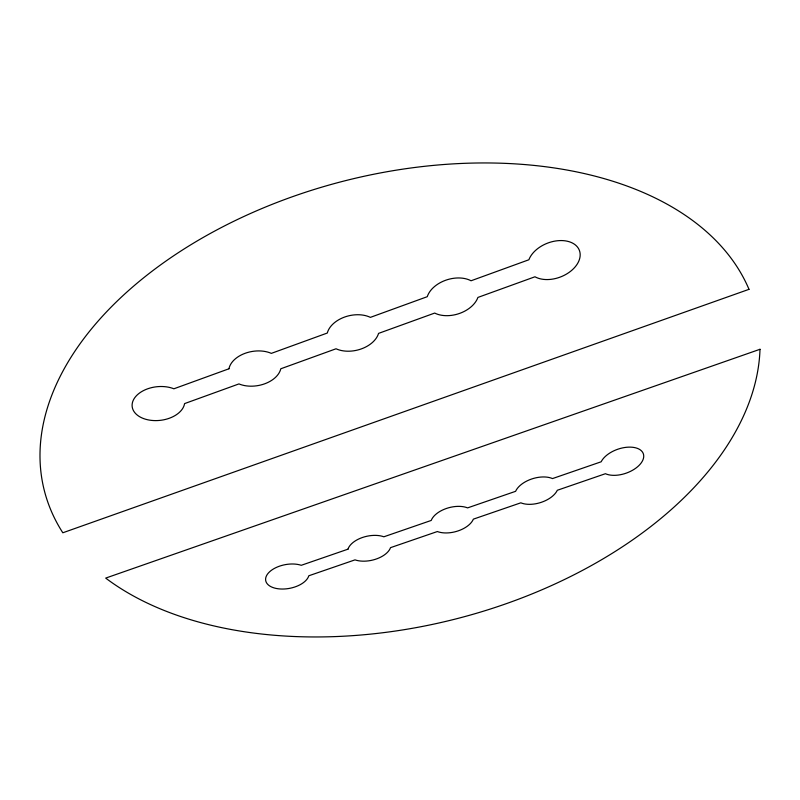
<?xml version="1.0" encoding="UTF-8"?>
<svg xmlns="http://www.w3.org/2000/svg" width="800" height="800" viewBox="0 0 800 800"><rect width="100%" height="100%" fill="white"/><g stroke="black" fill="none" stroke-linecap="round" stroke-linejoin="round"><path stroke-width="1.2" d="M228.95 368.78L173.89 388.79A26.42 16.9 -6.6 0 0 134.77 397.71A26.42 16.9 -6.6 0 0 151.11 420.35A26.42 16.9 -6.6 0 0 184.58 403.6L238.94 383.92A26.41 17.32 -9.7 0 0 280.79 368.78L336.03 348.78A26.51 17.67 -13.3 0 0 378.56 333.39L434.69 313.07A26.76 17.94 -17.1 0 0 477.91 297.43L534.97 276.78A27.17 18.11 -21 0 0 575.03 267.05A27.17 18.11 -21 0 0 565.67 240.91A27.17 18.11 -21 0 0 528.88 259.76L471.06 280.77A26.76 17.94 -17.1 0 0 445.5 280.31A26.76 17.94 -17.1 0 0 427.26 296.69L370.38 317.37A26.51 17.67 -13.3 0 0 344.51 317.09A26.51 17.67 -13.3 0 0 327.3 333.03L271.34 353.37A26.41 17.32 -9.7 0 0 245.17 353.28A26.41 17.32 -9.7 0 0 228.95 368.78M749 289.33L62.82 532.78A367.07 225.98 -14.3 0 1 292.48 196.7A367.07 225.98 -14.3 0 1 749 289.33M760 349.28L105.69 578.1A367.07 225.98 -14.3 0 0 505.11 604.08A367.07 225.98 -14.3 0 0 760 349.28M347.96 549.18L301.26 565.3A22.04 12.05 -10.7 0 0 268.45 572.95A22.04 12.05 -10.7 0 0 280.01 588.96A22.04 12.05 -10.7 0 0 308.81 575.77L355.01 559.87A22.11 12.26 -12.7 0 0 390.53 547.65L437.36 531.54A22.24 12.44 -14.8 0 0 473.36 519.15L520.82 502.82A22.44 12.58 -17 0 0 557.31 490.27L605.43 473.71A22.72 12.68 -19.2 0 0 638.92 465.55A22.72 12.68 -19.2 0 0 632.37 447.25A22.72 12.68 -19.2 0 0 601.16 461.79L552.5 478.58A22.44 12.58 -17 0 0 531.49 479.06A22.44 12.58 -17 0 0 515.6 491.32L467.61 507.88A22.24 12.44 -14.8 0 0 446.37 508.48A22.24 12.44 -14.8 0 0 431.21 520.45L383.87 536.79A22.11 12.26 -12.7 0 0 362.41 537.5A22.11 12.26 -12.7 0 0 347.96 549.18"/></g></svg>
